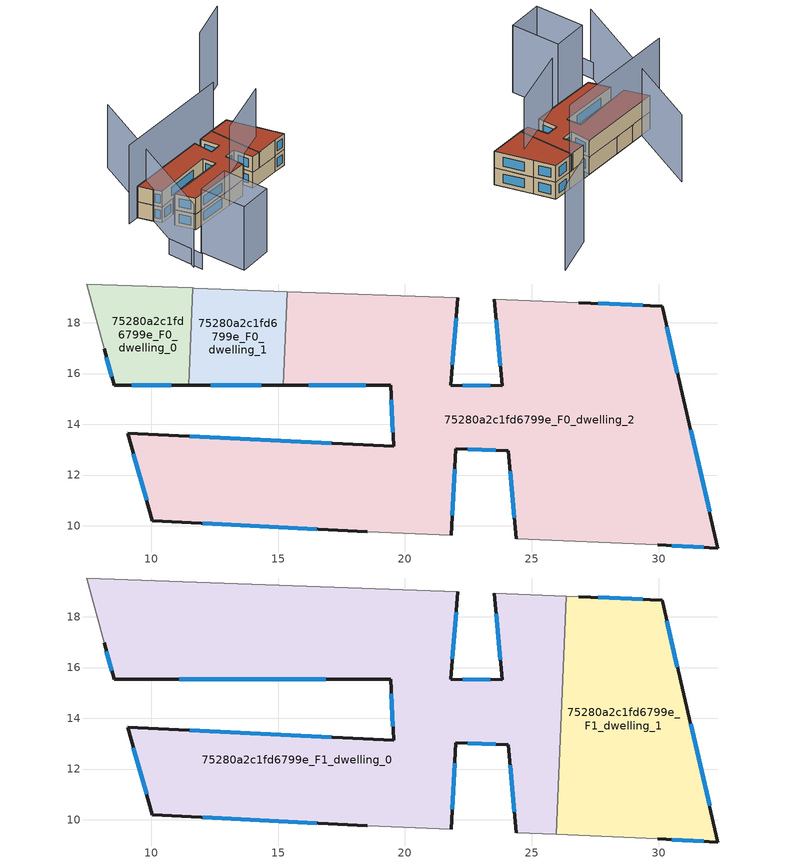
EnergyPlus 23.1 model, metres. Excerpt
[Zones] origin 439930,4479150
75280a2c1fd6799e_F0_dwelling_0
 floor ground (EU_floor_Construction): 11.48,15.53 11.65,19.37 7.46,19.53 8.15,16.98 8.55,15.53 z0
 wall outside (EU_wall_Construction): 11.48,15.53 8.55,15.53 8.15,16.98 z0:3
 wall adiabatic (EU_wall_Construction): 8.15,16.98 7.46,19.53 11.65,19.37 z0:3
 wall to 75280a2c1fd6799e_F0_dwelling_1 (EU_wall_Construction): 11.65,19.37 11.48,15.53 z0:3
 window (EU_Window_Construction): 8.46,15.87 8.24,16.64 / 10.8,15.53 9.24,15.53 z0.7:2.3
75280a2c1fd6799e_F0_dwelling_1
 floor ground (EU_floor_Construction): 15.21,15.53 15.37,19.23 11.7,19.37 11.65,19.37 11.48,15.53 z0
 wall outside (EU_wall_Construction): 15.21,15.53 11.48,15.53 z0:3
 wall adiabatic (EU_wall_Construction): 11.65,19.37 11.7,19.37 15.37,19.23 z0:3
 wall to 75280a2c1fd6799e_F0_dwelling_2 (EU_wall_Construction): 15.37,19.23 15.21,15.53 z0:3
 window (EU_Window_Construction): 14.34,15.53 12.36,15.53 z0.7:2.3
75280a2c1fd6799e_F0_dwelling_2
 floor ground (EU_floor_Construction): 32.33,9.13 30.92,15.2 30.13,18.66 26.86,18.79 23.52,18.92 23.84,15.51 21.8,15.54 22.09,18.98 15.37,19.23 15.21,15.53 19.44,15.53 19.55,13.12 9.08,13.64 10.05,10.2 18.51,9.77 21.83,9.62 22,13.03 24.07,12.96 24.38,9.5 29.96,9.25 z0
 wall outside (EU_wall_Construction): 22.09,18.98 21.8,15.54 23.84,15.51 23.52,18.92 / 26.86,18.79 30.13,18.66 30.92,15.2 32.33,9.13 29.96,9.25 / 24.38,9.5 24.07,12.96 22,13.03 21.83,9.62 / 18.51,9.77 10.05,10.2 9.08,13.64 19.55,13.12 19.44,15.53 15.21,15.53 z0:3
 wall adiabatic (EU_wall_Construction): 15.37,19.23 22.09,18.98 / 23.52,18.92 26.86,18.79 / 29.96,9.25 24.38,9.5 / 21.83,9.62 18.51,9.77 z0:3
 window (EU_Window_Construction): 18.45,15.53 16.2,15.53 / 22.02,18.17 21.86,16.34 / 22.27,15.53 23.36,15.52 / 23.76,16.31 23.59,18.12 / 27.62,18.76 29.36,18.69 / 30.32,17.85 30.74,16.01 / 31.25,13.78 32,10.55 / 31.78,9.15 30.52,9.22 / 24.31,10.31 24.15,12.15 / 23.59,12.97 22.48,13.01 / 21.96,12.23 21.87,10.42 / 16.53,9.87 12.03,10.1 / 9.82,11.01 9.31,12.84 / 11.53,13.52 17.1,13.25 / 19.53,13.69 19.47,14.97 z0.7:2.3
75280a2c1fd6799e_F1_dwelling_0
 floor to 75280a2c1fd6799e_F0_dwelling_0 (EU_floor_Construction): 11.55,17.16 11.64,19.37 7.46,19.53 8.15,16.98 8.55,15.53 z3; 11.49,15.53 11.55,17.16 8.55,15.53 z3
 floor to 75280a2c1fd6799e_F0_dwelling_1 (EU_floor_Construction): 15.21,15.53 15.37,19.23 11.55,17.16 11.49,15.53 z3; 15.37,19.23 11.64,19.37 11.55,17.16 z3
 floor to 75280a2c1fd6799e_F0_dwelling_2 (EU_floor_Construction): 25.96,9.43 26.35,18.81 23.52,18.92 23.84,15.51 21.8,15.54 22.09,18.98 15.37,19.23 15.21,15.53 19.44,15.53 19.55,13.12 9.08,13.64 10.05,10.2 18.51,9.77 21.83,9.62 22,13.03 24.07,12.96 24.38,9.5 z3
 wall outside (EU_wall_Construction): 24.38,9.5 24.07,12.96 22,13.03 21.83,9.62 / 18.51,9.77 10.05,10.2 9.08,13.64 19.55,13.12 19.44,15.53 8.55,15.53 8.15,16.98 / 22.09,18.98 21.8,15.54 23.84,15.51 23.52,18.92 z3:6
 wall adiabatic (EU_wall_Construction): 21.83,9.62 18.51,9.77 / 8.15,16.98 7.46,19.53 22.09,18.98 / 23.52,18.92 26.35,18.81 / 25.96,9.43 24.38,9.5 z3:6
 wall to 75280a2c1fd6799e_F1_dwelling_1 (EU_wall_Construction): 26.35,18.81 25.96,9.43 z3:6
 window (EU_Window_Construction): 24.31,10.31 24.15,12.15 / 23.59,12.97 22.48,13.01 / 21.96,12.23 21.87,10.42 / 16.53,9.87 12.03,10.1 / 9.82,11.01 9.31,12.84 / 11.53,13.52 17.1,13.25 / 19.53,13.69 19.47,14.97 / 16.89,15.53 11.1,15.53 / 8.46,15.87 8.24,16.64 / 22.02,18.17 21.86,16.34 / 22.27,15.53 23.36,15.52 / 23.76,16.31 23.59,18.12 z3.7:5.3
 roof outside (EU_roof_Construction): 26.35,18.81 25.96,9.43 24.38,9.5 24.07,12.96 22,13.03 21.83,9.62 18.51,9.77 10.05,10.2 9.08,13.64 19.55,13.12 19.44,15.53 8.55,15.53 8.15,16.98 7.46,19.53 22.09,18.98 21.8,15.54 23.84,15.51 23.52,18.92 z6
75280a2c1fd6799e_F1_dwelling_1
 floor to 75280a2c1fd6799e_F0_dwelling_2 (EU_floor_Construction): 32.33,9.13 30.92,15.2 30.13,18.66 26.86,18.79 26.35,18.81 25.96,9.43 29.96,9.25 z3
 wall outside (EU_wall_Construction): 26.86,18.79 30.13,18.66 30.92,15.2 32.33,9.13 29.96,9.25 z3:6
 wall adiabatic (EU_wall_Construction): 29.96,9.25 25.96,9.43 / 26.35,18.81 26.86,18.79 z3:6
 window (EU_Window_Construction): 27.62,18.76 29.36,18.69 / 30.32,17.85 30.74,16.01 / 31.25,13.78 32,10.55 / 31.78,9.15 30.52,9.22 z3.7:5.3
 roof outside (EU_roof_Construction): 30.13,18.66 30.92,15.2 32.33,9.13 29.96,9.25 25.96,9.43 26.35,18.81 26.86,18.79 z6
shading: 15.85,31.17 1.59,4.65 / 5.49,-2.21 5.59,6.02 / 5.59,6.02 11.66,5.95 / 11.66,5.95 11.55,-2.29 / 11.55,-2.29 5.49,-2.21 z0:12; 2.22,9.76 1.9,3.17 z0:3; 26.86,18.79 5.32,19.61 / 18.51,9.77 29.26,12.35 / 44.04,30.22 36.59,28.25 z0:15
[Building]
EU S2 Campaign: North Axis=0; Terrain=City; Solar Distribution=FullExterior
[Site:Location]
Madrid: Latitude=40.5; Longitude=-3.5; Time Zone=1; Elevation=609
[SizingPeriod:WeatherFileDays]
AnnualSizingPeriod: Begin Month=1; Begin Day of Month=1; End Month=12; End Day of Month=31; Day of Week for Start Day=Monday; Use Weather File Daylight Saving Period=No; Use Weather File Rain and Snow Indicators=No
[MATERIAL]
EU_InternalMass_Material: Roughness=MediumRough; Thickness=0.1; Conductivity=1; Density=1800; Specific Heat=900; Thermal Absorptance=0.9; Solar Absorptance=0.7; Visible Absorptance=0.7
[MATERIAL:NOMASS] Roughness=MediumRough; Thermal Absorptance=0.9; Solar Absorptance=0.7; Visible Absorptance=0.7
Name | Thermal Resistance
EU_wall_NoMass | 0.419739
EU_roof_NoMass | 0.352165
EU_floor_NoMass | 0.608284
[WINDOWMATERIAL:SIMPLEGLAZINGSYSTEM]
EU_Window_SimpleGlazing: UFactor=4.8352; Solar Heat Gain Coefficient=0.85; Visible Transmittance=0.85
[CONSTRUCTION]
EU_wall_Construction: EU_wall_NoMass
EU_roof_Construction: EU_roof_NoMass
EU_floor_Construction: EU_floor_NoMass
EU_InternalMass_Construction: EU_InternalMass_Material
EU_Window_Construction: EU_Window_SimpleGlazing
[ZONE] Type=1; Multiplier=1; Ceiling Height=autocalculate; Floor Area=autocalculate; Part of Total Floor Area=Yes
Name | Volume
75280a2c1fd6799e_F0_dwelling_0 | 41.7623
75280a2c1fd6799e_F1_dwelling_0 | 376.336
75280a2c1fd6799e_F0_dwelling_1 | 42.1227
75280a2c1fd6799e_F1_dwelling_1 | 143.381
75280a2c1fd6799e_F0_dwelling_2 | 435.85
[INTERNALMASS] Construction=EU_InternalMass_Construction
Name | Zone or ZoneList | Surface Area
75280a2c1fd6799e_F0_dwelling_0_EU_InternalMass | 75280a2c1fd6799e_F0_dwelling_0 | 13.9205
75280a2c1fd6799e_F0_dwelling_1_EU_InternalMass | 75280a2c1fd6799e_F0_dwelling_1 | 14.0409
75280a2c1fd6799e_F0_dwelling_2_EU_InternalMass | 75280a2c1fd6799e_F0_dwelling_2 | 145.284
75280a2c1fd6799e_F1_dwelling_0_EU_InternalMass | 75280a2c1fd6799e_F1_dwelling_0 | 125.444
75280a2c1fd6799e_F1_dwelling_1_EU_InternalMass | 75280a2c1fd6799e_F1_dwelling_1 | 47.7962
[OTHEREQUIPMENT] Fuel Type=Electricity; Design Level Calculation Method=Watts/Area; Power per Zone Floor Area=1; Fraction Latent=0; Fraction Radiant=0; Fraction Lost=0; Carbon Dioxide Generation Rate=0; EndUse Subcategory=EU_Step8_InternalGains
Name | Zone or ZoneList or Space or SpaceList | Schedule
EU_Step8_InternalGain_75280a2c1fd6799e_F0_dwelling_0_f000 | 75280a2c1fd6799e_F0_dwelling_0 | EU_Step8_GainSchedule_75280a2c1fd6799e_F0_dwelling_0_f000
EU_Step8_InternalGain_75280a2c1fd6799e_F0_dwelling_1_f000 | 75280a2c1fd6799e_F0_dwelling_1 | EU_Step8_GainSchedule_75280a2c1fd6799e_F0_dwelling_1_f000
EU_Step8_InternalGain_75280a2c1fd6799e_F0_dwelling_2_f000 | 75280a2c1fd6799e_F0_dwelling_2 | EU_Step8_GainSchedule_75280a2c1fd6799e_F0_dwelling_2_f000
EU_Step8_InternalGain_75280a2c1fd6799e_F1_dwelling_0_f000 | 75280a2c1fd6799e_F1_dwelling_0 | EU_Step8_GainSchedule_75280a2c1fd6799e_F1_dwelling_0_f000
EU_Step8_InternalGain_75280a2c1fd6799e_F1_dwelling_1_f000 | 75280a2c1fd6799e_F1_dwelling_1 | EU_Step8_GainSchedule_75280a2c1fd6799e_F1_dwelling_1_f000
[ZONEVENTILATION:DESIGNFLOWRATE] Schedule=EU_AlwaysOn; Design Flow Rate Calculation Method=AirChanges/Hour; Air Changes per Hour=0.703302; Ventilation Type=Natural; Fan Pressure Rise=0; Fan Total Efficiency=1; Constant Term Coefficient=1; Temperature Term Coefficient=0; Velocity Term Coefficient=0; Velocity Squared Term Coefficient=0; Minimum Indoor Temperature=-100; Maximum Indoor Temperature=100; Delta Temperature=-100; Minimum Outdoor Temperature=-100; Maximum Outdoor Temperature=100; Maximum Wind Speed=40
Name | Zone or ZoneList or Space or SpaceList
EU_ConstantAir_75280a2c1fd6799e_F0_dwelling_0 | 75280a2c1fd6799e_F0_dwelling_0
EU_ConstantAir_75280a2c1fd6799e_F0_dwelling_1 | 75280a2c1fd6799e_F0_dwelling_1
EU_ConstantAir_75280a2c1fd6799e_F0_dwelling_2 | 75280a2c1fd6799e_F0_dwelling_2
EU_ConstantAir_75280a2c1fd6799e_F1_dwelling_0 | 75280a2c1fd6799e_F1_dwelling_0
EU_ConstantAir_75280a2c1fd6799e_F1_dwelling_1 | 75280a2c1fd6799e_F1_dwelling_1
[HVACTEMPLATE:THERMOSTAT] Constant Heating Setpoint=20; Constant Cooling Setpoint=50
EU_HeatOnly_75280a2c1fd6799e_F0_dwelling_0; EU_HeatOnly_75280a2c1fd6799e_F0_dwelling_1; EU_HeatOnly_75280a2c1fd6799e_F0_dwelling_2; EU_HeatOnly_75280a2c1fd6799e_F1_dwelling_0; EU_HeatOnly_75280a2c1fd6799e_F1_dwelling_1
[HVACTEMPLATE:ZONE:IDEALLOADSAIRSYSTEM] System Availability Schedule=EU_AlwaysOn; Maximum Heating Supply Air Temperature=50; Minimum Cooling Supply Air Temperature=13; Maximum Heating Supply Air Humidity Ratio=0.0156; Minimum Cooling Supply Air Humidity Ratio=0.0077; Heating Limit=NoLimit; Cooling Limit=NoLimit; Heating Availability Schedule=EU_AlwaysOn; Cooling Availability Schedule=EU_CoolingOff; Dehumidification Control Type=ConstantSensibleHeatRatio; Cooling Sensible Heat Ratio=0.7; Dehumidification Setpoint=60; Humidification Control Type=None; Humidification Setpoint=30; Outdoor Air Method=None; Outdoor Air Flow Rate per Person=0.00944; Outdoor Air Flow Rate per Zone Floor Area=0; Outdoor Air Flow Rate per Zone=0; Demand Controlled Ventilation Type=None; Outdoor Air Economizer Type=NoEconomizer; Heat Recovery Type=None; Sensible Heat Recovery Effectiveness=0.7; Latent Heat Recovery Effectiveness=0.65
Name | Template Thermostat
75280a2c1fd6799e_F0_dwelling_0 | EU_HeatOnly_75280a2c1fd6799e_F0_dwelling_0
75280a2c1fd6799e_F0_dwelling_1 | EU_HeatOnly_75280a2c1fd6799e_F0_dwelling_1
75280a2c1fd6799e_F0_dwelling_2 | EU_HeatOnly_75280a2c1fd6799e_F0_dwelling_2
75280a2c1fd6799e_F1_dwelling_0 | EU_HeatOnly_75280a2c1fd6799e_F1_dwelling_0
75280a2c1fd6799e_F1_dwelling_1 | EU_HeatOnly_75280a2c1fd6799e_F1_dwelling_1
[SIZING:ZONE] Zone Cooling Design Supply Air Temperature Input Method=SupplyAirTemperature; Zone Cooling Design Supply Air Temperature=13; Zone Heating Design Supply Air Temperature Input Method=SupplyAirTemperature; Zone Heating Design Supply Air Temperature=50; Zone Cooling Design Supply Air Humidity Ratio=0.008; Zone Heating Design Supply Air Humidity Ratio=0.008; Cooling Design Air Flow Method=DesignDay; Cooling Design Air Flow Rate=0; Cooling Minimum Air Flow per Zone Floor Area=0.000762; Cooling Minimum Air Flow=0; Cooling Minimum Air Flow Fraction=0.2; Heating Design Air Flow Method=DesignDay; Heating Design Air Flow Rate=0; Heating Maximum Air Flow per Zone Floor Area=0.002032; Heating Maximum Air Flow=0.141576; Heating Maximum Air Flow Fraction=0.3; Account for Dedicated Outdoor Air System=No; Dedicated Outdoor Air System Control Strategy=NeutralSupplyAir; Dedicated Outdoor Air Low Setpoint Temperature for Design=autosize; Dedicated Outdoor Air High Setpoint Temperature for Design=autosize; Zone Load Sizing Method=Sensible Load Only No Latent Load; Zone Latent Cooling Design Supply Air Humidity Ratio Input Method=HumidityRatioDifference; Zone Cooling Design Supply Air Humidity Ratio Difference=0.005; Zone Latent Heating Design Supply Air Humidity Ratio Input Method=HumidityRatioDifference; Zone Humidification Design Supply Air Humidity Ratio Difference=0.005
75280a2c1fd6799e_F0_dwelling_0; 75280a2c1fd6799e_F0_dwelling_1; 75280a2c1fd6799e_F0_dwelling_2; 75280a2c1fd6799e_F1_dwelling_0; 75280a2c1fd6799e_F1_dwelling_1
[SCHEDULE:CONSTANT]
Name | Hourly Value
EU_AlwaysOn | 1
EU_CoolingOff | 0
[SCHEDULE:FILE] Column Number=1; Rows to Skip at Top=0; Number of Hours of Data=8760; Column Separator=Comma; Interpolate to Timestep=No; Minutes per Item=60; Adjust Schedule for Daylight Savings=Yes
Name | File
EU_Step8_GainSchedule_75280a2c1fd6799e_F0_dwelling_0_f000 | ../../schedules/75280a2c1fd6799e/75280a2c1fd6799e_F0_dwelling_0_f000_gain.csv
EU_Step8_GainSchedule_75280a2c1fd6799e_F0_dwelling_1_f000 | ../../schedules/75280a2c1fd6799e/75280a2c1fd6799e_F0_dwelling_1_f000_gain.csv
EU_Step8_GainSchedule_75280a2c1fd6799e_F0_dwelling_2_f000 | ../../schedules/75280a2c1fd6799e/75280a2c1fd6799e_F0_dwelling_2_f000_gain.csv
EU_Step8_GainSchedule_75280a2c1fd6799e_F1_dwelling_0_f000 | ../../schedules/75280a2c1fd6799e/75280a2c1fd6799e_F1_dwelling_0_f000_gain.csv
EU_Step8_GainSchedule_75280a2c1fd6799e_F1_dwelling_1_f000 | ../../schedules/75280a2c1fd6799e/75280a2c1fd6799e_F1_dwelling_1_f000_gain.csv
